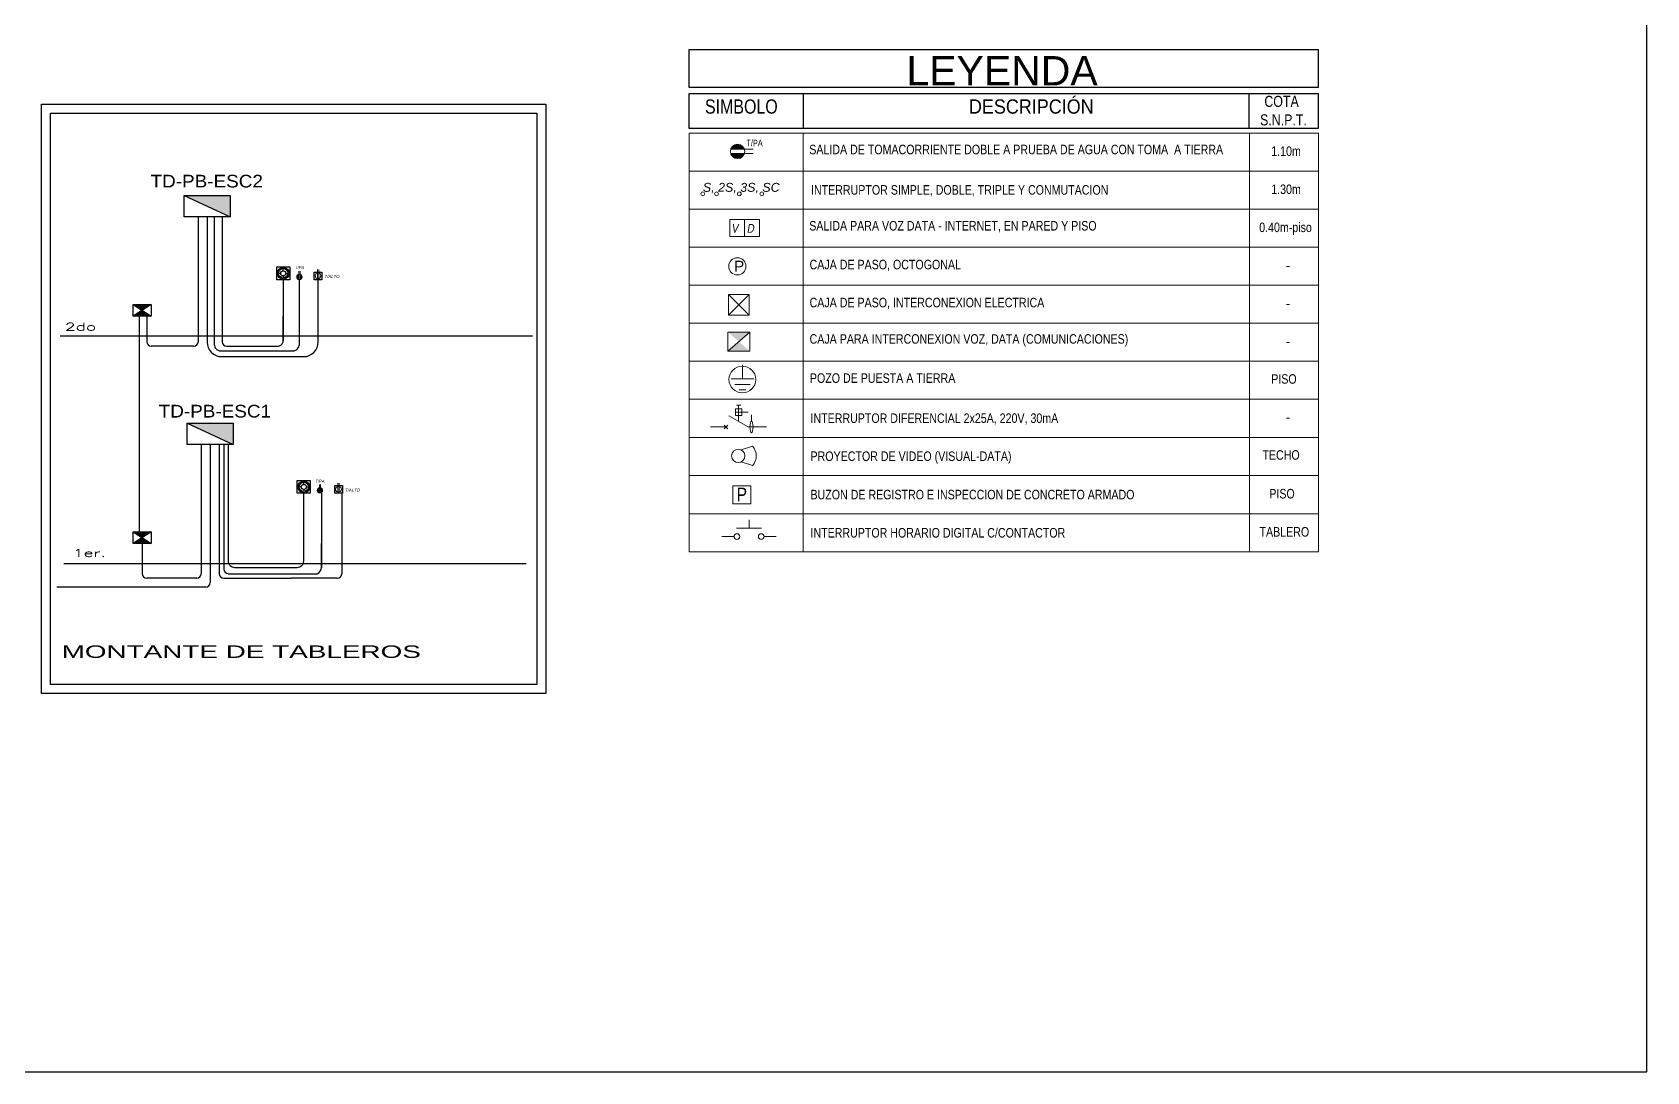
# Model space of a CAD drawing. Header units: millimetres. Extents: x 3354 to 3637, y 1117 to 1358.
# Drawn here: x 3574.34 to 3599.31, y 1161.67 to 1177.75 of the extents above; entities that cross this region are included whole.
import ezdxf
from ezdxf.enums import TextEntityAlignment as Align

# ---------------------------------------------------------------- set-up
doc = ezdxf.new("R2010")
doc.units = ezdxf.units.MM
doc.linetypes.add('CONTINUA', pattern=[0])
doc.linetypes.add('DASHED2', pattern=[0.375, 0.25, -0.125])
for name, color, linetype, lineweight in [('0-Accesorio', 4, 'Continuous', 20), ('ACCESORIOS', 4, 'Continuous', 18), ('buzones', 4, 'Continuous', 18), ('CAB30mm', 60, 'Continuous', 30), ('columnas', 1, 'Continuous', 5), ('FIERR2', 41, 'Continuous', 20), ('SANIT', 160, 'Continuous', 60), ('TABLERO', 122, 'Continuous', 25), ('tableros y cables', 14, 'Continuous', 18)]:
    doc.layers.add(name, color=color, linetype=linetype, lineweight=lineweight)
for name, color, linetype in [('40ALUMBRADO', 5, 'Continuous'), ('Comunicaciones', 162, 'Continuous'), ('LUMINARIAS', 2, 'Continuous'), ('MONTANTES', 2, 'Continuous'), ('TEXTO-1', 4, 'Continuous'), ('TEXTO-2', 9, 'Continuous'), ('TRAZO', 1, 'Continuous')]:
    doc.layers.add(name, color=color, linetype=linetype)
doc.layers.add('texto', color=7, linetype='Continuous', lineweight=9, true_color=0x000000)
doc.styles.add('2-SIETE', font='ARIALN.TTF', dxfattribs={"height": 0.07})
doc.styles.add('A-1', font='arial.ttf', dxfattribs={"height": 0.075})
doc.styles.add('BYE', font='ARIALN.TTF', dxfattribs={"oblique": 10, "height": 2})
doc.styles.add('CECI', font='sanss___.ttf', dxfattribs={"width": 1.6, "height": 0.13})
doc.styles.add('NPT', font='arial.ttf', dxfattribs={"height": 0.1})
doc.styles.add('ROMANS', font='romans.shx')
doc.styles.get("Standard").update_dxf_attribs({"font": 'arial.ttf'})
doc.styles.add('SWISS', font='arial.ttf', dxfattribs={"height": 0.1})

# ---------------------------------------------------------------- blocks, each defined once
blk = doc.blocks.new('CAJ-TELF-1')
at = {"layer": 'Comunicaciones', "color": 2, "linetype": 'CONTINUA'}
for p, q in [((0.101, 0.13), (-0.101, 0)), ((-0.101, 0.13), (0.101, 0))]:
    blk.add_line(p, q, dxfattribs=at)
at = {"layer": 'Comunicaciones', "color": 3, "linetype": 'CONTINUA'}
blk.add_lwpolyline([(-0.101, 0.13), (-0.101, 0), (0.101, 0), (0.101, 0.13)], close=True, dxfattribs=at)
at = {"layer": 'Comunicaciones', "color": 2, "linetype": 'CONTINUA'}
for points in [[(-0.101, 0.13), (0, 0.065), (0.101, 0.13)], [(-0.101, 0), (0, 0.065), (0.101, 0)]]:
    blk.add_solid(points, dxfattribs=at)
blk = doc.blocks.new('TABLERO ELECTRICO')
at = {"layer": 'TABLERO'}
blk.add_hatch(color=256, dxfattribs=at).paths.add_polyline_path([(138.888, 62.418), (138.888, 61.688), (139.228, 62.418)])
blk.add_line((138.888, 61.688), (139.228, 62.418), dxfattribs=at)
blk.add_lwpolyline([(139.228, 62.418), (139.228, 61.688), (138.888, 61.688), (138.888, 62.418)], close=True, dxfattribs=at)
blk = doc.blocks.new('T')
at = {"color": 4, "linetype": 'Continuous', "lineweight": 20, "ltscale": 0.1}
for p, q in [((-49.222, 238.573), (-49.433, 238.573)), ((-49.222, 238.544), (-49.433, 238.544))]:
    blk.add_line(p, q, dxfattribs=at)
blk.add_circle((-49.289, 238.556), 0.0671, dxfattribs=at)
blk = doc.blocks.new('FLUORESCENTE CIRCULAR 1x32W')
at = {"layer": 'LUMINARIAS'}
for p, q in [((1338.152, 550.515), (1338.116, 550.515)), ((1338.211, 550.574), (1338.211, 550.61)), ((1338.211, 550.456), (1338.211, 550.421)), ((1338.27, 550.515), (1338.305, 550.515))]:
    blk.add_line(p, q, dxfattribs=at)
blk.add_lwpolyline([(1338.06, 550.665), (1338.36, 550.665), (1338.36, 550.365), (1338.06, 550.365)], close=True, dxfattribs=at)
for centre, radius in [((1338.21, 550.515), 0.136), ((1338.21, 550.515), 0.109), ((1338.211, 550.515), 0.0592)]:
    blk.add_circle(centre, radius, dxfattribs=at)
blk = doc.blocks.new('TOMA A PRUEBA DE AGUA')
at = {"layer": 'ACCESORIOS'}
h = blk.add_hatch(color=256, dxfattribs=at)
h.paths.add_polyline_path([(2284.459, 573.798), (2284.733, 573.798, 0.724865)])
h.paths.add_polyline_path([(2284.733, 573.708), (2284.459, 573.708, 0.724865)])
at = {"layer": 'ACCESORIOS', "linetype": 'Continuous', "lineweight": 20, "ltscale": 0.1}
for p, q in [((2284.459, 573.798), (2284.908, 573.798)), ((2284.459, 573.708), (2284.908, 573.708))]:
    blk.add_line(p, q, dxfattribs=at)
blk.add_circle((2284.596, 573.753), 0.144, dxfattribs=at)
at = {"layer": 'ACCESORIOS', "style": 'A-1', "width": 0.8}
blk.add_text('T/PA', height=0.1316, dxfattribs=at).set_placement((2284.774, 573.856))
blk = doc.blocks.new('CAJA DE PASO CUADRADO')
at = {"layer": 'ACCESORIOS', "linetype": 'Continuous', "lineweight": 20, "ltscale": 0.1}
for p, q in [((3457.161, 1211.357), (3457.482, 1211.036)), ((3457.482, 1211.357), (3457.161, 1211.036))]:
    blk.add_line(p, q, dxfattribs=at)
blk.add_lwpolyline([(3457.482, 1211.357), (3457.161, 1211.357), (3457.161, 1211.036), (3457.482, 1211.036)], close=True, dxfattribs=at)

msp = doc.modelspace()

# ---------------------------------------------------------------- hatches: boundary and pattern name
at = {"linetype": 'Continuous', "lineweight": 20, "ltscale": 0.1}
h = msp.add_hatch(color=4, dxfattribs=at)
h.paths.add_polyline_path([(3578.464, 1174.01), (3578.464, 1173.928, -0.840509)])
h.paths.add_polyline_path([(3578.482, 1173.929), (3578.482, 1174.01, -0.767976)])
h = msp.add_hatch(color=4, dxfattribs=at)
h.paths.add_polyline_path([(3578.78, 1170.706), (3578.78, 1170.624, -0.840509)])
h.paths.add_polyline_path([(3578.798, 1170.625), (3578.798, 1170.705, -0.767976)])
at = {"layer": 'ACCESORIOS'}
h = msp.add_hatch(color=256, dxfattribs=at)
h.dxf.hatch_style = 1
h.paths.add_polyline_path([(3585.101, 1173.113), (3585.27, 1172.966), (3585.439, 1173.111), (3585.439, 1173.113)])
h.paths.add_polyline_path([(3585.101, 1172.821), (3585.436, 1172.821), (3585.27, 1172.966)])

# ---------------------------------------------------------------- linework, layer by layer
at = {"color": 4, "linetype": 'Continuous', "lineweight": 20, "ltscale": 0.1}
for p, q in [((3578.464, 1173.928), (3578.464, 1174.059)), ((3578.482, 1173.928), (3578.482, 1174.059)), ((3585.325, 1172.606), (3585.325, 1172.389)), ((3585.15, 1172.389), (3585.499, 1172.389)), ((3585.15, 1172.389), (3585.499, 1172.389)), ((3585.205, 1172.306), (3585.445, 1172.306)), ((3585.273, 1172.223), (3585.377, 1172.223)), ((3578.78, 1170.623), (3578.78, 1170.754)), ((3578.798, 1170.623), (3578.798, 1170.754))]:
    msp.add_line(p, q, dxfattribs=at)
at = {"ltscale": 2}
msp.add_lwpolyline([(3556.073, 1161.671), (3599.312, 1161.671), (3599.312, 1197.727), (3556.073, 1197.727)], close=True, dxfattribs=at)
for points in [[(3578.702, 1174.043), (3578.82, 1174.043), (3578.82, 1173.924), (3578.702, 1173.924)], [(3578.702, 1174.043), (3578.82, 1174.043), (3578.82, 1173.924), (3578.702, 1173.924)], [(3579.019, 1170.739), (3579.137, 1170.739), (3579.137, 1170.62), (3579.019, 1170.62)], [(3579.019, 1170.739), (3579.137, 1170.739), (3579.137, 1170.62), (3579.019, 1170.62)]]:
    msp.add_lwpolyline(points, close=True)
at = {"color": 4, "linetype": 'Continuous', "lineweight": 20, "ltscale": 0.1}
for centre, radius in [((3578.471, 1173.969), 0.0417), ((3585.323, 1172.381), 0.207), ((3578.788, 1170.665), 0.0417)]:
    msp.add_circle(centre, radius, dxfattribs=at)
at = {"layer": '0-Accesorio', "linetype": 'Continuous'}
for p, q in [((3585.427, 1170.079), (3585.427, 1170.211)), ((3585.234, 1170.079), (3585.619, 1170.079))]:
    msp.add_line(p, q, dxfattribs=at)
for centre in [(3585.239, 1169.951), (3585.615, 1169.951)]:
    msp.add_circle(centre, 0.0436, dxfattribs=at)
at = {"layer": '40ALUMBRADO'}
for points in [[(3574.481, 1176.64), (3582.284, 1176.64), (3582.284, 1167.521), (3574.481, 1167.521)], [(3574.62, 1176.501), (3582.145, 1176.501), (3582.145, 1167.66), (3574.62, 1167.66)]]:
    msp.add_lwpolyline(points, close=True, dxfattribs=at)
at = {"layer": 'ACCESORIOS', "color": 4, "linetype": 'Continuous', "lineweight": 20, "ltscale": 0.1}
msp.add_line((3585.357, 1174.592), (3585.357, 1174.859), dxfattribs=at)
msp.add_line((3585.357, 1174.592), (3585.357, 1174.859), dxfattribs=at)
at = {"layer": 'ACCESORIOS', "linetype": 'Continuous', "lineweight": 20, "ltscale": 0.1}
msp.add_line((3585.439, 1173.111), (3585.101, 1172.821), dxfattribs=at)
at = {"layer": 'ACCESORIOS'}
for p, q in [((3585.23, 1171.984), (3585.299, 1171.984)), ((3585.264, 1171.734), (3585.264, 1171.984)), ((3585.413, 1171.647), (3585.116, 1171.818)), ((3585.215, 1171.875), (3585.314, 1171.875)), ((3585.264, 1171.925), (3585.264, 1171.825)), ((3585.071, 1171.647), (3584.829, 1171.647)), ((3585.041, 1171.617), (3585.101, 1171.677)), ((3585.101, 1171.617), (3585.041, 1171.677)), ((3585.413, 1171.647), (3585.696, 1171.647))]:
    msp.add_line(p, q, dxfattribs=at)
at = {"layer": 'ACCESORIOS', "linetype": 'DASHED2', "ltscale": 0.005}
for p in [(3585.314, 1171.875), (3585.465, 1171.737)]:
    msp.add_line(p, (3585.465, 1171.875), dxfattribs=at)
at = {"layer": 'ACCESORIOS', "color": 1, "linetype": 'Continuous', "lineweight": 20, "ltscale": 0.1}
for p, q in [((3585.305, 1171.292), (3585.479, 1171.35)), ((3585.305, 1171.106), (3585.479, 1171.048))]:
    msp.add_line(p, q, dxfattribs=at)
at = {"layer": 'ACCESORIOS', "color": 4, "linetype": 'Continuous', "lineweight": 20, "ltscale": 0.1}
msp.add_lwpolyline([(3585.127, 1174.859), (3585.587, 1174.859), (3585.587, 1174.592), (3585.127, 1174.592)], close=True, dxfattribs=at)
at = {"layer": 'ACCESORIOS', "linetype": 'Continuous', "lineweight": 20, "ltscale": 0.1}
msp.add_lwpolyline([(3585.439, 1172.821), (3585.101, 1172.821), (3585.101, 1173.113), (3585.439, 1173.113)], close=True, dxfattribs=at)
at = {"layer": 'ACCESORIOS'}
msp.add_lwpolyline([(3585.314, 1171.925), (3585.215, 1171.925), (3585.215, 1171.825), (3585.314, 1171.825)], close=True, dxfattribs=at)
for centre, radius in [((3584.712, 1175.253), 0.0292), ((3584.923, 1175.253), 0.0292), ((3585.276, 1175.253), 0.0292), ((3585.623, 1175.253), 0.0292), ((3585.246, 1174.132), 0.133)]:
    msp.add_circle(centre, radius, dxfattribs=at)
at = {"layer": 'ACCESORIOS', "color": 1, "linetype": 'Continuous', "lineweight": 20, "ltscale": 0.1}
msp.add_circle((3585.26, 1171.199), 0.103, dxfattribs=at)
msp.add_arc((3585.314, 1171.199), 0.224, 317.5277, 42.4723, dxfattribs=at)
at = {"layer": 'ACCESORIOS'}
msp.add_ellipse((3585.465, 1171.647), major_axis=(0, -0.0894), ratio=0.271389, dxfattribs=at)
at = {"layer": 'buzones', "linetype": 'Continuous', "ltscale": 0.25}
msp.add_lwpolyline([(3585.456, 1170.459), (3585.456, 1170.738), (3585.177, 1170.738), (3585.177, 1170.459)], close=True, dxfattribs=at)
at = {"layer": 'CAB30mm'}
for p, q in [((3586.265, 1176.803), (3586.265, 1176.269)), ((3593.165, 1176.269), (3593.165, 1176.803))]:
    msp.add_line(p, q, dxfattribs=at)
for points in [[(3584.497, 1176.906), (3594.234, 1176.906), (3594.234, 1177.484), (3584.497, 1177.484)], [(3584.497, 1176.269), (3594.234, 1176.269), (3594.234, 1176.803), (3584.497, 1176.803)]]:
    msp.add_lwpolyline(points, close=True, dxfattribs=at)
at = {"layer": 'FIERR2'}
for p, q in [((3584.498, 1176.193), (3584.498, 1169.714)), ((3584.498, 1176.193), (3594.236, 1176.193)), ((3586.266, 1176.193), (3586.266, 1169.714)), ((3593.166, 1176.193), (3593.166, 1169.714)), ((3594.236, 1176.193), (3594.236, 1169.714)), ((3584.498, 1175.604), (3594.236, 1175.604)), ((3584.498, 1175.016), (3594.236, 1175.016)), ((3584.498, 1174.428), (3594.236, 1174.428)), ((3584.498, 1173.839), (3594.236, 1173.839)), ((3584.498, 1173.251), (3594.236, 1173.251)), ((3584.498, 1172.663), (3594.236, 1172.663)), ((3584.498, 1172.075), (3594.236, 1172.075)), ((3584.498, 1171.486), (3594.236, 1171.486)), ((3584.498, 1170.895), (3594.236, 1170.895)), ((3584.498, 1170.305), (3594.236, 1170.305)), ((3584.498, 1169.714), (3594.236, 1169.714))]:
    msp.add_line(p, q, dxfattribs=at)
at = {"layer": 'MONTANTES', "color": 3, "linetype": 'CONTINUA', "ltscale": 0.7}
for p, q in [((3576.906, 1174.897), (3576.906, 1172.966)), ((3577.277, 1174.897), (3577.277, 1172.966)), ((3577.277, 1174.897), (3577.277, 1172.966)), ((3578.222, 1173.924), (3578.222, 1172.987)), ((3576.111, 1173.363), (3576.111, 1172.966)), ((3576.836, 1172.897), (3576.181, 1172.897)), ((3577.347, 1172.897), (3578.153, 1172.897)), ((3576.953, 1171.377), (3576.953, 1169.377)), ((3577.232, 1171.377), (3577.232, 1169.377)), ((3577.302, 1171.377), (3577.302, 1169.447)), ((3578.813, 1170.622), (3578.813, 1169.468)), ((3579.126, 1170.622), (3579.126, 1169.377)), ((3579.126, 1170.622), (3579.126, 1169.475)), ((3576.04, 1169.843), (3576.04, 1169.377)), ((3576.883, 1169.307), (3576.11, 1169.307)), ((3577.302, 1169.307), (3578.345, 1169.307)), ((3577.372, 1169.377), (3577.984, 1169.377)), ((3577.984, 1169.377), (3578.744, 1169.377)), ((3579.057, 1169.307), (3578.345, 1169.307)), ((3577.022, 1169.168), (3574.719, 1169.168))]:
    msp.add_line(p, q, dxfattribs=at)
for points in [[(3577.044, 1174.897), (3577.044, 1172.96, 0.414214), (3577.269, 1172.735), (3578.536, 1172.735, 0.414214), (3578.761, 1172.96), (3578.761, 1173.924)], [(3577.154, 1174.897), (3577.154, 1172.925, 0.414214), (3577.254, 1172.825), (3578.371, 1172.825, 0.414214), (3578.471, 1172.925), (3578.471, 1173.928)], [(3577.37, 1171.377), (3577.37, 1169.574, 0.414214), (3577.47, 1169.474), (3578.439, 1169.474, 0.414214), (3578.539, 1169.574), (3578.539, 1170.629)]]:
    msp.add_lwpolyline(points, format="xyb", dxfattribs=at)
for points in [[(3575.998, 1170.025), (3575.998, 1173.363)], [(3578.222, 1172.994), (3578.222, 1173.363)], [(3577.091, 1171.377), (3577.091, 1169.238)], [(3578.813, 1169.475), (3578.813, 1169.843)]]:
    msp.add_lwpolyline(points, dxfattribs=at)
for centre, radius, start, end in [((3576.181, 1172.966), 0.0696, 180, 270), ((3576.836, 1172.966), 0.0696, 270, 0), ((3577.347, 1172.966), 0.0696, 180, 270), ((3577.347, 1172.966), 0.0696, 180, 270), ((3578.124, 1172.991), 0.0984, 286.9871, 2.078), ((3577.372, 1169.447), 0.0696, 180, 270), ((3578.715, 1169.471), 0.0984, 286.9871, 2.078), ((3576.11, 1169.377), 0.0696, 180, 270), ((3576.883, 1169.377), 0.0696, 270, 0), ((3577.022, 1169.238), 0.0696, 270, 0), ((3577.302, 1169.377), 0.0696, 180, 270), ((3579.057, 1169.377), 0.0696, 270, 0)]:
    msp.add_arc(centre, radius, start, end, dxfattribs=at)
at = {"layer": 'tableros y cables'}
for p, q in [((3585.006, 1169.951), (3585.195, 1169.951)), ((3585.847, 1169.951), (3585.658, 1169.951))]:
    msp.add_line(p, q, dxfattribs=at)
at = {"layer": 'TRAZO', "color": 1, "linetype": 'CONTINUA', "ltscale": 0.7}
for p, q in [((3574.77, 1173.056), (3582.075, 1173.056)), ((3574.828, 1169.536), (3580.914, 1169.536)), ((3575.993, 1169.536), (3581.98, 1169.536))]:
    msp.add_line(p, q, dxfattribs=at)

# ---------------------------------------------------------------- block references
at = {"color": 4, "lineweight": 25, "xscale": 0.660000000000218, "yscale": 0.660000000000218, "zscale": 0.660000000000218, "rotation": 270}
for p in [(3421.312, 1141.455), (3421.312, 1141.455), (3421.629, 1138.151), (3421.629, 1138.151)]:
    msp.add_blockref('T', p, dxfattribs=at)
at = {"layer": 'ACCESORIOS'}
for name, p, xscale, yscale, zscale in [('TOMA A PRUEBA DE AGUA', (1826.11, 734.12), 0.7700000000000001, 0.7700000000000001, 0.7700000000000001), ('CAJA DE PASO CUADRADO', (124.49, -38.873), 1.001, 1.001, 1.001)]:
    msp.add_blockref(name, p, dxfattribs=dict(at, xscale=xscale, yscale=yscale, zscale=zscale))
at = {"layer": 'LUMINARIAS', "xscale": 0.666666666666515, "yscale": 0.666666666666515, "zscale": 0.666666666666515, "rotation": 270}
for p in [(3211.212, 2066.164), (3211.529, 2062.86)]:
    msp.add_blockref('FLUORESCENTE CIRCULAR 1x32W', p, dxfattribs=at)
at = {"layer": 'MONTANTES', "color": 130, "linetype": 'CONTINUA', "ltscale": 0.7, "xscale": -1.3921875, "yscale": 1.3921875, "zscale": 1.3921875}
for p in [(3576.04, 1173.363), (3576.04, 1169.843)]:
    msp.add_blockref('CAJ-TELF-1', p, dxfattribs=at)
at = {"layer": 'TABLERO', "xscale": 0.9714152447999977, "yscale": 0.9714152447999977, "zscale": 0.9714152447999977, "rotation": 270.0000021777747}
for p in [(3516.765, 1310.145), (3516.812, 1306.625)]:
    msp.add_blockref('TABLERO ELECTRICO', p, dxfattribs=at)

# ---------------------------------------------------------------- texts
at = {"style": 'BYE', "oblique": 10}
for p in [(3578.401, 1174.089, 0.875), (3578.718, 1170.784, 0.875)]:
    msp.add_text('T/PA', height=0.0454, rotation=0.1428, dxfattribs=at).set_placement(p)
for p in [(3578.858, 1173.951), (3579.175, 1170.646)]:
    msp.add_text('T/ALTO', height=0.0482, dxfattribs=at).set_placement(p)
at = {"layer": 'ACCESORIOS', "color": 4, "linetype": 'Continuous', "lineweight": 20, "ltscale": 0.1, "style": 'BYE', "oblique": 10}
for s, p in [('V', (3585.152, 1174.652, 6483.859)), ('D', (3585.39, 1174.651, 8104.824))]:
    msp.add_text(s, height=0.135, rotation=360, dxfattribs=at).set_placement(p)
at = {"layer": 'ACCESORIOS', "attachment_point": 1}
for s, insert, char_height, width in [('{\\fArial|b0|i1|c0|p34;S, 2S, 3S, SC}', (3584.712, 1175.423), 0.13787, 3.60811), ('{\\fArial|b0|i0|c0|p34;P}', (3585.195, 1174.219), 0.16877, 0.1307)]:
    msp.add_mtext(s, dxfattribs=dict(at, insert=insert, char_height=char_height, width=width))
at = {"layer": 'buzones', "ltscale": 0.5, "style": '2-SIETE'}
msp.add_text('P', height=0.21, rotation=359.9724, dxfattribs=at).set_placement((3585.235, 1170.498))
at = {"layer": 'columnas', "lineweight": 60, "style": 'NPT'}
msp.add_text('LEYENDA', height=0.4537, dxfattribs=at).set_placement((3587.861, 1176.932))
at = {"layer": 'MONTANTES', "color": 6, "linetype": 'Continuous', "style": 'SWISS', "width": 1.065916}
for s, p in [('TD-PB-ESC2', (3577.038, 1175.352)), ('TD-PB-ESC1', (3577.164, 1171.793))]:
    msp.add_text(s, height=0.1963, dxfattribs=at).set_placement(p, align=Align.CENTER)
at = {"layer": 'SANIT', "attachment_point": 1}
for s, insert, char_height, width in [('{\\W0.8;SIMBOLO}', (3584.745, 1176.715), 0.22094, 1.40233), ('{\\W0.9;DESCRIPCIÓN}', (3588.828, 1176.715), 0.22094, 2.78074), (' {\\W0.8;COTA\\PS.N.P.T.}', (3593.331, 1176.77), 0.17145, 2.15786)]:
    msp.add_mtext(s, dxfattribs=dict(at, insert=insert, char_height=char_height, width=width))
at = {"layer": 'texto', "lineweight": 60, "width": 0.8}
for s, p in [('SALIDA DE TOMACORRIENTE DOBLE A PRUEBA DE AGUA CON TOMA  A TIERRA', (3586.358, 1175.866)), ('INTERRUPTOR SIMPLE, DOBLE, TRIPLE Y CONMUTACION', (3586.385, 1175.241)), ('SALIDA PARA VOZ DATA - INTERNET, EN PARED Y PISO', (3586.358, 1174.686)), ('CAJA DE PASO, OCTOGONAL', (3586.363, 1174.086)), ('CAJA DE PASO, INTERCONEXION ELECTRICA', (3586.363, 1173.498)), ('CAJA PARA INTERCONEXION VOZ, DATA (COMUNICACIONES)', (3586.363, 1172.935)), ('POZO DE PUESTA A TIERRA', (3586.368, 1172.329)), ('INTERRUPTOR DIFERENCIAL 2x25A, 220V, 30mA', (3586.377, 1171.709)), ('PROYECTOR DE VIDEO (VISUAL-DATA)', (3586.377, 1171.121)), ('BUZON DE REGISTRO E INSPECCION DE CONCRETO ARMADO', (3586.377, 1170.527)), ('INTERRUPTOR HORARIO DIGITAL C/CONTACTOR', (3586.377, 1169.936))]:
    msp.add_text(s, height=0.14729, dxfattribs=at).set_placement(p)
at = {"layer": 'texto', "lineweight": 30, "width": 0.78169, "attachment_point": 1}
for s, insert, char_height in [('{\\W0.8;1.10m}', (3593.504, 1175.988), 0.14729), ('{\\W0.8;1.30m}', (3593.504, 1175.398), 0.14729), ('{\\W0.8;0.40m-piso}', (3593.318, 1174.809), 0.14729), ('-', (3593.729, 1174.22), 0.147), ('-', (3593.729, 1173.632), 0.147), ('-', (3593.729, 1173.044), 0.147), ('{\\W0.8;PISO}', (3593.504, 1172.463), 0.14729), ('-', (3593.729, 1171.875), 0.147), ('{\\W0.8;TECHO}', (3593.368, 1171.287), 0.14729), ('{\\W0.8;PISO}', (3593.474, 1170.688), 0.14729), ('{\\W0.8;TABLERO}', (3593.323, 1170.098), 0.14729)]:
    msp.add_mtext(s, dxfattribs=dict(at, insert=insert, char_height=char_height))
at = {"layer": 'TEXTO-1', "color": 4, "linetype": 'Continuous', "style": 'ROMANS', "width": 1.65}
for s, p in [('2do', (3575.086, 1173.137)), ('1er.', (3575.223, 1169.637))]:
    msp.add_text(s, height=0.1188, dxfattribs=at).set_placement(p, align=Align.CENTER)
at = {"layer": 'TEXTO-2', "color": 2, "linetype": 'Continuous', "style": 'CECI', "width": 1.6}
msp.add_text('MONTANTE DE TABLEROS', height=0.19291, dxfattribs=at).set_placement((3574.793, 1168.074))

doc.saveas('drawing.dxf')
